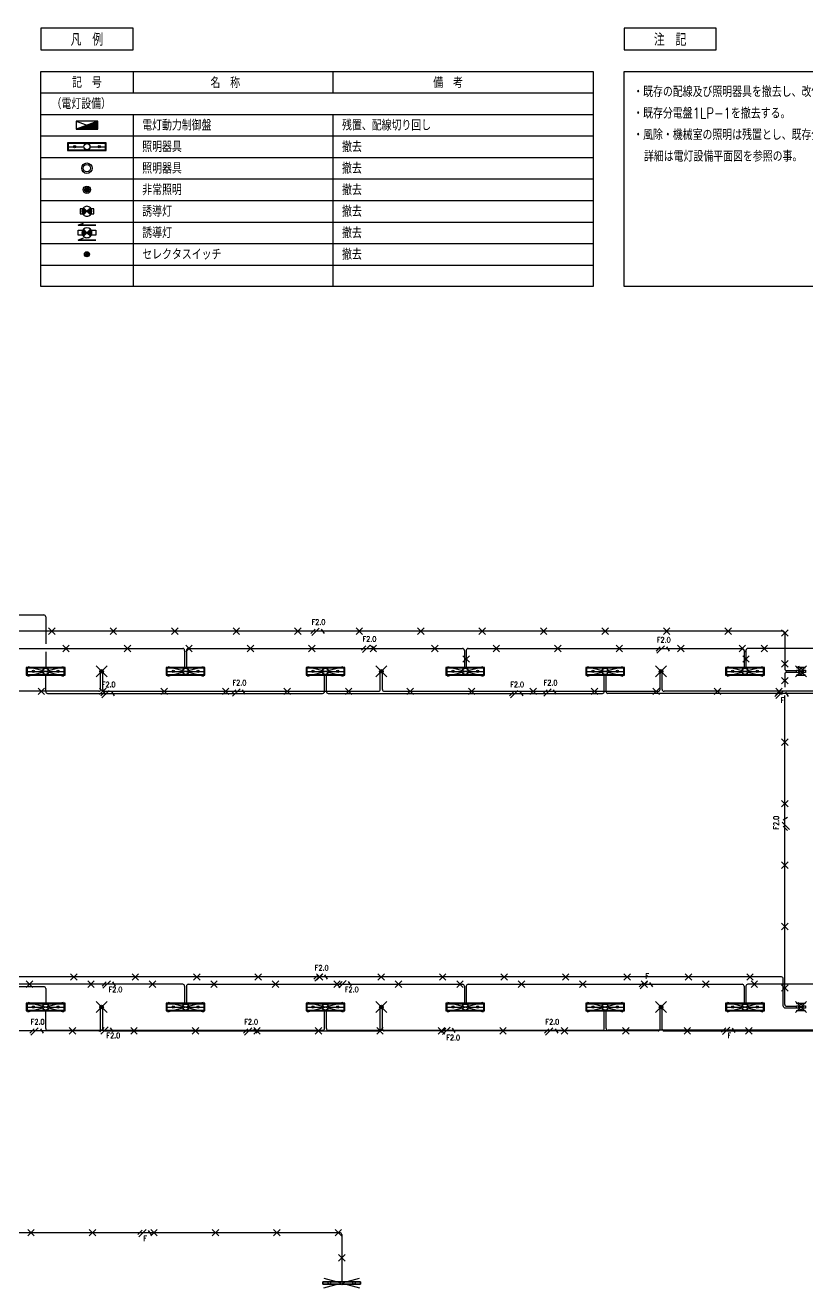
# Model space of a CAD drawing. Header units: millimetres. Extents: x 3925 to 82505, y 1454 to 57550.
# Drawn here: x 27809 to 53232, y 16487 to 57550 of the extents above; entities that cross this region are included whole.
import ezdxf
from ezdxf.enums import TextEntityAlignment as Align

# ---------------------------------------------------------------- set-up
doc = ezdxf.new("R2010")
doc.units = ezdxf.units.MM
doc.header["$LTSCALE"] = 0.2
doc.set_wipeout_variables(frame=1)
for name, color, linetype in [('1_シンボル', 2, 'Continuous'), ('1_撤去', 1, 'Continuous'), ('1_文字', 3, 'Continuous'), ('1_枠', 7, 'Continuous')]:
    doc.layers.add(name, color=color, linetype=linetype)
doc.styles.add('L', font='simplex.shx', dxfattribs={"width": 0.8, "bigfont": 'extfont2.shx'})
doc.styles.get("Standard").update_dxf_attribs({"font": 'simplex.shx', "width": 0.8, "bigfont": 'extfont2.shx'})

# ---------------------------------------------------------------- blocks, each defined once
blk = doc.blocks.new('B-電灯動力盤 A')
at = {"linetype": 'ByBlock'}
h = blk.add_hatch(dxfattribs=at)
h.set_pattern_fill('LINE', color=0, style=0)
h.set_pattern_definition([(0, (-9500, -23375), (0, 3.175), [])])
h.paths.add_polyline_path([(350, 250), (-350, 0), (350, 0)])
at = {"color": 0, "linetype": 'ByBlock', "lineweight": -2}
blk.add_line((-350, 250), (350, 0), dxfattribs=at)
at = {"color": 0, "linetype": 'ByBlock'}
for p, q in [((350, 250), (-350, 0)), ((350, 250), (-350, 250)), ((-350, 250), (-350, 0)), ((-350, 0), (350, 0)), ((350, 0), (350, 250))]:
    blk.add_line(p, q, dxfattribs=at)

msp = doc.modelspace()

# ---------------------------------------------------------------- linework, layer by layer
at = {"layer": '1_シンボル', "color": 7, "linetype": 'Continuous', "lineweight": -3}
for points in [[(18524, 38369), (28414, 38369)], [(28474, 38309), (28474, 37434)], [(52458, 37843), (24464, 37843)], [(37238, 37911), (37098, 37771)], [(37371, 37941), (37130, 37700)], [(37437, 37906), (37529, 37769)], [(52518, 37783), (52518, 36620)], [(39026, 37391), (38785, 37150)], [(18719, 37278), (32934, 37278)], [(28474, 37167), (28474, 36660)], [(32994, 37218), (32994, 36660)], [(33054, 37218), (33054, 36660)], [(33114, 37278), (42034, 37278)], [(38893, 37361), (38753, 37221)], [(39093, 37356), (39184, 37218)], [(42094, 37218), (42094, 36660)], [(42154, 37218), (42154, 36660)], [(42214, 37278), (51134, 37278)], [(48468, 37333), (48328, 37193)], [(48601, 37363), (48360, 37122)], [(48668, 37328), (48759, 37190)], [(51194, 37218), (51194, 36660)], [(51254, 37218), (51254, 36660)], [(60264, 37278), (51314, 37278)], [(30255, 36540), (30289, 36574)], [(30255, 36540), (30289, 36574)], [(30258, 36518), (30311, 36571)], [(30258, 36518), (30311, 36571)], [(30270, 36504), (30325, 36559)], [(30270, 36504), (30325, 36559)], [(39411, 36571), (39358, 36518), (39411, 36571)], [(39425, 36559), (39370, 36504), (39425, 36559)], [(48455, 36540), (48489, 36574)], [(48455, 36540), (48489, 36574)], [(48458, 36518), (48511, 36571), (48458, 36518)], [(48470, 36504), (48525, 36559)], [(48470, 36504), (48525, 36559)], [(52578, 36560), (52902, 36560)], [(52974, 36495), (52902, 36495), (52902, 36575), (52974, 36575)], [(52974, 36495), (52902, 36495), (52902, 36575), (52974, 36575)], [(52970, 36504), (52970, 36566)], [(52970, 36504), (52970, 36566)], [(53101, 36592), (53044, 36535), (52987, 36478), (53044, 36535), (52987, 36592), (53044, 36535), (53101, 36478)], [(52988, 36479), (52988, 36591)], [(52988, 36479), (52988, 36591)], [(53006, 36497), (53006, 36573)], [(53006, 36497), (53006, 36573)], [(53101, 36478), (53044, 36535), (53101, 36592)], [(53114, 36575), (53187, 36575), (53187, 36495), (53114, 36495)], [(53114, 36575), (53187, 36575), (53187, 36495), (53114, 36495)], [(27869, 36535), (28374, 36535)], [(28474, 35877), (28474, 36410)], [(28574, 36535), (29079, 36535)], [(30259, 35946), (30259, 36486)], [(30287, 36496), (30333, 36542)], [(30287, 36496), (30333, 36542)], [(30329, 35946), (30329, 36486)], [(32419, 36535), (32924, 36535)], [(33124, 36535), (33629, 36535)], [(36969, 36535), (37474, 36535)], [(37544, 35877), (37544, 36435)], [(37604, 35877), (37604, 36435)], [(37674, 36535), (38179, 36535)], [(39359, 35946), (39359, 36486)], [(39429, 35946), (39429, 36486)], [(41519, 36535), (42024, 36535)], [(42224, 36535), (42729, 36535)], [(46069, 36535), (46574, 36535)], [(46644, 35877), (46644, 36435)], [(46704, 35877), (46704, 36435)], [(46774, 36535), (47279, 36535)], [(48459, 35946), (48459, 36486)], [(48487, 36496), (48533, 36542)], [(48487, 36496), (48533, 36542)], [(48529, 35946), (48529, 36486)], [(50619, 36535), (51124, 36535)], [(51324, 36535), (51829, 36535)], [(52518, 36450), (52518, 36017)], [(52578, 36510), (52902, 36510)], [(30199, 35886), (23827, 35886)], [(28539, 35817), (37484, 35817)], [(30412, 35881), (30272, 35741)], [(30544, 35911), (30304, 35670)], [(30389, 35886), (39299, 35886)], [(30611, 35876), (30703, 35739)], [(34664, 35939), (34524, 35799)], [(34797, 35969), (34556, 35728)], [(34863, 35934), (34955, 35796)], [(37664, 35817), (46584, 35817)], [(39489, 35886), (45270, 35886), (48399, 35886)], [(43701, 35882), (43561, 35742)], [(43833, 35912), (43593, 35671)], [(43900, 35877), (43992, 35739)], [(44787, 35939), (44647, 35799)], [(44919, 35969), (44679, 35728)], [(44986, 35934), (45078, 35796)], [(55714, 35817), (46764, 35817)], [(58409, 35886), (48589, 35886)], [(52337, 35860), (52197, 35720)], [(52470, 35890), (52229, 35649)], [(52518, 25700), (52518, 35745)], [(52536, 35855), (52628, 35717)], [(52431, 31634), (52672, 31393)], [(52466, 31701), (52604, 31792)], [(52461, 31501), (52601, 31361)], [(37474, 26697), (37233, 26456)], [(32934, 26358), (23982, 26358)], [(52408, 26594), (24760, 26594)], [(30446, 26441), (30306, 26301)], [(30578, 26471), (30338, 26231)], [(30645, 26437), (30737, 26299)], [(32994, 26298), (32994, 25715)], [(33054, 26298), (33054, 25715)], [(33114, 26358), (42034, 26358)], [(37341, 26667), (37201, 26527)], [(37541, 26662), (37632, 26524)], [(38120, 26452), (37980, 26312)], [(38253, 26482), (38012, 26241)], [(38319, 26447), (38411, 26309)], [(42094, 26298), (42094, 25715)], [(42154, 26298), (42154, 25715)], [(42214, 26358), (51134, 26358)], [(47919, 26415), (47779, 26275)], [(48051, 26445), (47811, 26204)], [(48118, 26410), (48210, 26272)], [(51194, 26298), (51194, 25715)], [(51254, 26298), (51254, 25715)], [(60264, 26358), (51314, 26358)], [(52468, 25650), (52468, 26534)], [(28414, 26278), (24042, 26278)], [(28474, 26218), (28474, 25740)], [(27869, 25615), (28374, 25615)], [(28474, 24922), (28474, 25490)], [(28574, 25615), (29079, 25615)], [(30255, 25620), (30289, 25654)], [(30258, 25598), (30311, 25651)], [(30259, 24902), (30259, 25566)], [(30270, 25584), (30325, 25639)], [(30287, 25576), (30333, 25622)], [(30329, 24902), (30329, 25566)], [(32419, 25615), (32924, 25615)], [(33124, 25615), (33629, 25615)], [(36969, 25615), (37474, 25615)], [(37544, 24922), (37544, 25490)], [(37604, 24922), (37604, 25490)], [(37674, 25615), (38179, 25615)], [(39355, 25620), (39389, 25654)], [(39358, 25598), (39411, 25651)], [(39359, 24902), (39359, 25566)], [(39370, 25584), (39425, 25639)], [(39387, 25576), (39433, 25622)], [(39429, 24902), (39429, 25566)], [(41519, 25615), (42024, 25615)], [(42224, 25615), (42729, 25615)], [(46069, 25615), (46574, 25615)], [(46644, 24922), (46644, 25490)], [(46704, 24922), (46704, 25490)], [(46774, 25615), (47279, 25615)], [(48455, 25620), (48489, 25654)], [(48458, 25598), (48511, 25651)], [(48459, 24902), (48459, 25566)], [(48470, 25584), (48525, 25639)], [(48487, 25576), (48533, 25622)], [(48529, 24902), (48529, 25566)], [(50619, 25615), (51124, 25615)], [(51324, 25615), (51829, 25615)], [(52528, 25590), (52902, 25590)], [(52578, 25640), (52902, 25640)], [(53187, 25737), (52902, 25737), (52986, 25768)], [(52974, 25575), (52902, 25575), (52902, 25655), (52974, 25655)], [(53187, 25494), (52902, 25494), (52986, 25525)], [(52970, 25584), (52970, 25646)], [(52987, 25558), (53044, 25615), (52987, 25672)], [(52988, 25559), (52988, 25671)], [(53006, 25577), (53006, 25653)], [(53024, 25595), (53024, 25635)], [(53042, 25613), (53042, 25617)], [(53101, 25558), (53044, 25615), (53101, 25672)], [(53060, 25599), (53060, 25631)], [(53078, 25581), (53078, 25649)], [(53096, 25563), (53096, 25667)], [(53114, 25655), (53187, 25655), (53187, 25575), (53114, 25575)], [(53114, 25575), (53114, 25654)], [(30199, 24842), (24968, 24842)], [(28101, 24910), (27961, 24770)], [(28234, 24940), (27993, 24699)], [(28300, 24905), (28392, 24767)], [(28534, 24862), (37484, 24862)], [(30375, 24948), (30235, 24808)], [(30508, 24978), (30267, 24737)], [(30389, 24842), (39299, 24842)], [(30575, 24943), (30666, 24805)], [(35047, 24910), (34907, 24770)], [(35180, 24940), (34939, 24699)], [(35246, 24905), (35338, 24767)], [(37664, 24862), (46584, 24862)], [(48399, 24842), (39489, 24842)], [(41495, 24930), (41355, 24790)], [(41628, 24960), (41387, 24719)], [(41694, 24925), (41786, 24788)], [(44844, 24910), (44704, 24770)], [(44977, 24940), (44736, 24699)], [(45043, 24905), (45135, 24767)], [(55709, 24862), (46764, 24862)], [(48589, 24842), (58444, 24842)], [(50601, 24936), (50461, 24796)], [(50734, 24966), (50493, 24725)], [(50801, 24931), (50892, 24793)], [(38046, 18277), (23696, 18277)], [(31609, 18355), (31469, 18215)], [(31741, 18385), (31500, 18144)], [(31808, 18350), (31900, 18212)], [(38106, 18217), (38106, 16699)]]:
    msp.add_lwpolyline(points, dxfattribs=at)
for points in [[(28474, 38309, 0.414214), (28414, 38369)], [(52518, 37783, 0.414214), (52458, 37843)], [(32994, 37218, 0.414214), (32934, 37278)], [(33114, 37278, 0.414214), (33054, 37218)], [(42094, 37218, 0.414214), (42034, 37278)], [(42214, 37278, 0.414214), (42154, 37218)], [(51194, 37218, 0.414214), (51134, 37278)], [(51314, 37278, 0.414214), (51254, 37218)], [(52518, 36620, 0.414214), (52578, 36560)], [(52578, 36510, 0.414214), (52518, 36450)], [(28474, 35877, 0.414214), (28534, 35817)], [(30199, 35886, 0.414214), (30259, 35946)], [(30329, 35946, 0.414214), (30389, 35886)], [(37484, 35817, 0.414214), (37544, 35877)], [(37604, 35877, 0.414214), (37664, 35817)], [(39299, 35886, 0.414214), (39359, 35946)], [(39429, 35946, 0.414214), (39489, 35886)], [(46584, 35817, 0.414214), (46644, 35877)], [(46704, 35877, 0.414214), (46764, 35817)], [(48399, 35886, 0.414214), (48459, 35946)], [(48529, 35946, 0.414214), (48589, 35886)], [(32994, 26298, 0.414214), (32934, 26358)], [(33114, 26358, 0.414214), (33054, 26298)], [(42094, 26298, 0.414214), (42034, 26358)], [(42214, 26358, 0.414214), (42154, 26298)], [(51194, 26298, 0.414214), (51134, 26358)], [(51314, 26358, 0.414214), (51254, 26298)], [(52468, 26534, 0.414214), (52408, 26594)], [(28474, 26218, 0.414214), (28414, 26278)], [(52468, 25650, 0.414214), (52528, 25590)], [(52518, 25700, 0.414214), (52578, 25640)], [(28474, 24922, 0.414214), (28534, 24862)], [(30199, 24842, 0.414214), (30259, 24902)], [(30329, 24902, 0.414214), (30389, 24842)], [(37484, 24862, 0.414214), (37544, 24922)], [(37604, 24922, 0.414214), (37664, 24862)], [(39299, 24842, 0.414214), (39359, 24902)], [(39429, 24902, 0.414214), (39489, 24842)], [(46584, 24862, 0.414214), (46644, 24922)], [(46704, 24922, 0.414214), (46764, 24862)], [(48399, 24842, 0.414214), (48459, 24902)], [(48529, 24902, 0.414214), (48589, 24842)], [(38106, 18217, 0.414214), (38046, 18277)]]:
    msp.add_lwpolyline(points, format="xyb", dxfattribs=at)
for points in [[(27844, 36410), (29104, 36410), (29104, 36660), (27844, 36660)], [(29079, 36635), (27869, 36635), (27869, 36435), (29079, 36435)], [(32394, 36410), (33654, 36410), (33654, 36660), (32394, 36660)], [(32419, 36435), (33629, 36435), (33629, 36635), (32419, 36635)], [(36944, 36410), (38204, 36410), (38204, 36660), (36944, 36660)], [(38179, 36635), (36969, 36635), (36969, 36435), (38179, 36435)], [(39389, 36574), (39355, 36540)], [(41494, 36410), (42754, 36410), (42754, 36660), (41494, 36660)], [(42729, 36635), (41519, 36635), (41519, 36435), (42729, 36435)], [(46044, 36410), (47304, 36410), (47304, 36660), (46044, 36660)], [(47279, 36635), (46069, 36635), (46069, 36435), (47279, 36435)], [(50594, 36410), (51854, 36410), (51854, 36660), (50594, 36660)], [(51829, 36635), (50619, 36635), (50619, 36435), (51829, 36435)], [(52986, 36688), (52902, 36657), (53187, 36657), (52902, 36657)], [(53024, 36555), (53024, 36515)], [(53060, 36551), (53060, 36519)], [(53078, 36569), (53078, 36501)], [(53096, 36587), (53096, 36483)], [(53114, 36574), (53114, 36495)], [(39433, 36542), (39387, 36496)], [(52986, 36445), (52902, 36414), (53187, 36414), (52902, 36414)], [(53042, 36537), (53042, 36533)], [(27844, 25490), (29104, 25490), (29104, 25740), (27844, 25740)], [(27869, 25515), (29079, 25515), (29079, 25715), (27869, 25715)], [(32394, 25490), (33654, 25490), (33654, 25740), (32394, 25740)], [(33629, 25715), (32419, 25715), (32419, 25515), (33629, 25515)], [(36944, 25490), (38204, 25490), (38204, 25740), (36944, 25740)], [(38179, 25715), (36969, 25715), (36969, 25515), (38179, 25515)], [(41494, 25490), (42754, 25490), (42754, 25740), (41494, 25740)], [(42729, 25715), (41519, 25715), (41519, 25515), (42729, 25515)], [(46044, 25490), (47304, 25490), (47304, 25740), (46044, 25740)], [(47279, 25715), (46069, 25715), (46069, 25515), (47279, 25515)], [(50594, 25490), (51854, 25490), (51854, 25740), (50594, 25740)], [(50619, 25515), (51829, 25515), (51829, 25715), (50619, 25715)], [(37492, 16676), (38060, 16676), (37492, 16676), (37492, 16607), (38060, 16607), (37492, 16607)], [(38152, 16676), (38720, 16676), (38720, 16607), (38152, 16607), (38720, 16607), (38720, 16676)]]:
    msp.add_lwpolyline(points, close=True, dxfattribs=at)
for points in [[(53101, 36478, 0.414214), (53101, 36592, 0.414213), (52987, 36592, 0.414214), (52987, 36478, 0.414213)], [(53101, 36478, 0.414214), (53101, 36592, 0.414213), (52987, 36592, 0.414214), (52987, 36478, 0.414214)], [(53101, 25558, 0.414214), (53101, 25672, 0.414213), (52987, 25672, 0.414214), (52987, 25558, 0.414214)]]:
    msp.add_lwpolyline(points, format="xyb", close=True, dxfattribs=at)
for centre, radius in [((28074, 36535), 38.4), ((28474, 36535), 100), ((28874, 36535), 38.4), ((30294, 36535), 60), ((30294, 36535), 60), ((30294, 36535), 39.4), ((30294, 36535), 39.4), ((32624, 36535), 38.4), ((33024, 36535), 100), ((33424, 36535), 38.4), ((37174, 36535), 38.4), ((37574, 36535), 100), ((37974, 36535), 38.4), ((39394, 36535), 60), ((39394, 36535), 60), ((39394, 36535), 39.4), ((39394, 36535), 39.4), ((41724, 36535), 38.4), ((42124, 36535), 100), ((42524, 36535), 38.4), ((46274, 36535), 38.4), ((46674, 36535), 100), ((47074, 36535), 38.4), ((48494, 36535), 60), ((48494, 36535), 60), ((48494, 36535), 39.4), ((48494, 36535), 39.4), ((50824, 36535), 38.4), ((51224, 36535), 100), ((51624, 36535), 38.4), ((28074, 25615), 38.4), ((28474, 25615), 100), ((28874, 25615), 38.4), ((30294, 25615), 60), ((30294, 25615), 39.4), ((32624, 25615), 38.4), ((33024, 25615), 100), ((33424, 25615), 38.4), ((37174, 25615), 38.4), ((37574, 25615), 100), ((37974, 25615), 38.4), ((39394, 25615), 60), ((39394, 25615), 39.4), ((41724, 25615), 38.4), ((42124, 25615), 100), ((42524, 25615), 38.4), ((46274, 25615), 38.4), ((46674, 25615), 100), ((47074, 25615), 38.4), ((48494, 25615), 60), ((48494, 25615), 39.4), ((50824, 25615), 38.4), ((51224, 25615), 100), ((51624, 25615), 38.4), ((37706, 16642), 38.4), ((37706, 16642), 38.4), ((38106, 16642), 57.5), ((38106, 16642), 57.5), ((38506, 16642), 38.4), ((38506, 16642), 38.4)]:
    msp.add_circle(centre, radius, dxfattribs=at)
at = {"layer": '1_撤去'}
for p, q in [((28782, 37949), (28570, 37737)), ((28570, 37949), (28782, 37737)), ((30782, 37949), (30570, 37737)), ((30570, 37949), (30782, 37737)), ((32782, 37949), (32570, 37737)), ((32570, 37949), (32782, 37737)), ((34782, 37949), (34570, 37737)), ((34570, 37949), (34782, 37737)), ((36782, 37949), (36570, 37737)), ((36570, 37949), (36782, 37737)), ((38782, 37949), (38570, 37737)), ((38570, 37949), (38782, 37737)), ((40782, 37949), (40570, 37737)), ((40570, 37949), (40782, 37737)), ((42782, 37949), (42570, 37737)), ((42570, 37949), (42782, 37737)), ((44782, 37949), (44570, 37737)), ((44570, 37949), (44782, 37737)), ((46782, 37949), (46570, 37737)), ((46570, 37949), (46782, 37737)), ((48782, 37949), (48570, 37737)), ((48570, 37949), (48782, 37737)), ((50782, 37949), (50570, 37737)), ((50570, 37949), (50782, 37737)), ((52624, 37889), (52412, 37677)), ((52412, 37889), (52624, 37677)), ((29240, 37384), (29028, 37172)), ((29028, 37384), (29240, 37172)), ((31240, 37384), (31028, 37172)), ((31028, 37384), (31240, 37172)), ((33240, 37384), (33028, 37172)), ((33028, 37384), (33240, 37172)), ((35240, 37384), (35028, 37172)), ((35028, 37384), (35240, 37172)), ((37240, 37384), (37028, 37172)), ((37028, 37384), (37240, 37172)), ((39240, 37384), (39028, 37172)), ((39028, 37384), (39240, 37172)), ((41240, 37384), (41028, 37172)), ((41028, 37384), (41240, 37172)), ((43240, 37384), (43028, 37172)), ((43028, 37384), (43240, 37172)), ((45240, 37384), (45028, 37172)), ((45028, 37384), (45240, 37172)), ((47240, 37384), (47028, 37172)), ((47028, 37384), (47240, 37172)), ((49240, 37384), (49028, 37172)), ((49028, 37384), (49240, 37172)), ((51240, 37384), (51028, 37172)), ((51028, 37384), (51240, 37172)), ((51956, 37384), (51744, 37172)), ((51744, 37384), (51956, 37172)), ((42260, 37045), (42048, 36833)), ((42048, 37045), (42260, 36833)), ((51360, 37045), (51148, 36833)), ((51148, 37045), (51360, 36833)), ((27894, 36690), (29054, 36380)), ((27894, 36380), (29054, 36690)), ((30471, 36712), (30117, 36358)), ((30117, 36712), (30471, 36358)), ((32444, 36690), (33604, 36380)), ((32444, 36380), (33604, 36690)), ((36994, 36690), (38154, 36380)), ((36994, 36380), (38154, 36690)), ((39571, 36712), (39217, 36358)), ((39217, 36712), (39571, 36358)), ((41544, 36690), (42704, 36380)), ((41544, 36380), (42704, 36690)), ((46094, 36690), (47254, 36380)), ((46094, 36380), (47254, 36690)), ((48671, 36712), (48317, 36358)), ((48317, 36712), (48671, 36358)), ((50644, 36690), (51804, 36380)), ((50644, 36380), (51804, 36690)), ((52624, 36886), (52412, 36674)), ((52412, 36886), (52624, 36674)), ((53221, 36712), (52867, 36358)), ((52867, 36712), (53221, 36358)), ((52624, 36340), (52412, 36128)), ((52412, 36340), (52624, 36128)), ((28437, 35992), (28224, 35780)), ((28224, 35992), (28437, 35780)), ((30437, 35992), (30224, 35780)), ((30224, 35992), (30437, 35780)), ((32437, 35992), (32224, 35780)), ((32224, 35992), (32437, 35780)), ((34437, 35992), (34224, 35780)), ((34224, 35992), (34437, 35780)), ((36437, 35992), (36224, 35780)), ((36224, 35992), (36437, 35780)), ((38437, 35992), (38224, 35780)), ((38224, 35992), (38437, 35780)), ((40437, 35992), (40224, 35780)), ((40224, 35992), (40437, 35780)), ((42437, 35992), (42224, 35780)), ((42224, 35992), (42437, 35780)), ((44437, 35992), (44224, 35780)), ((44224, 35992), (44437, 35780)), ((46437, 35992), (46224, 35780)), ((46224, 35992), (46437, 35780)), ((48437, 35992), (48224, 35780)), ((48224, 35992), (48437, 35780)), ((50437, 35992), (50224, 35780)), ((50224, 35992), (50437, 35780)), ((52437, 35992), (52224, 35780)), ((52224, 35992), (52437, 35780)), ((52624, 34340), (52412, 34128)), ((52412, 34340), (52624, 34128)), ((52624, 32340), (52412, 32128)), ((52412, 32340), (52624, 32128)), ((52624, 30340), (52412, 30128)), ((52412, 30340), (52624, 30128)), ((52624, 28340), (52412, 28128)), ((52412, 28340), (52624, 28128)), ((29494, 26700), (29282, 26488)), ((29282, 26700), (29494, 26488)), ((31494, 26700), (31282, 26488)), ((31282, 26700), (31494, 26488)), ((33494, 26700), (33282, 26488)), ((33282, 26700), (33494, 26488)), ((35494, 26700), (35282, 26488)), ((35282, 26700), (35494, 26488)), ((37494, 26700), (37282, 26488)), ((37282, 26700), (37494, 26488)), ((39494, 26700), (39282, 26488)), ((39282, 26700), (39494, 26488)), ((41494, 26700), (41282, 26488)), ((41282, 26700), (41494, 26488)), ((43494, 26700), (43282, 26488)), ((43282, 26700), (43494, 26488)), ((45494, 26700), (45282, 26488)), ((45282, 26700), (45494, 26488)), ((47494, 26700), (47282, 26488)), ((47282, 26700), (47494, 26488)), ((49494, 26700), (49282, 26488)), ((49282, 26700), (49494, 26488)), ((51494, 26700), (51282, 26488)), ((51282, 26700), (51494, 26488)), ((28056, 26464), (27844, 26252)), ((27844, 26464), (28056, 26252)), ((30056, 26464), (29844, 26252)), ((29844, 26464), (30056, 26252)), ((32056, 26464), (31844, 26252)), ((31844, 26464), (32056, 26252)), ((34056, 26464), (33844, 26252)), ((33844, 26464), (34056, 26252)), ((36056, 26464), (35844, 26252)), ((35844, 26464), (36056, 26252)), ((38056, 26464), (37844, 26252)), ((37844, 26464), (38056, 26252)), ((40056, 26464), (39844, 26252)), ((39844, 26464), (40056, 26252)), ((42056, 26464), (41844, 26252)), ((41844, 26464), (42056, 26252)), ((44056, 26464), (43844, 26252)), ((43844, 26464), (44056, 26252)), ((46056, 26464), (45844, 26252)), ((45844, 26464), (46056, 26252)), ((48056, 26464), (47844, 26252)), ((47844, 26464), (48056, 26252)), ((50056, 26464), (49844, 26252)), ((49844, 26464), (50056, 26252)), ((51634, 26464), (51422, 26252)), ((51422, 26464), (51634, 26252)), ((52624, 26340), (52412, 26128)), ((52412, 26340), (52624, 26128)), ((27894, 25770), (29054, 25460)), ((27894, 25460), (29054, 25770)), ((30471, 25792), (30117, 25438)), ((30117, 25792), (30471, 25438)), ((32444, 25770), (33604, 25460)), ((32444, 25460), (33604, 25770)), ((36994, 25770), (38154, 25460)), ((36994, 25460), (38154, 25770)), ((39571, 25792), (39217, 25438)), ((39217, 25792), (39571, 25438)), ((41544, 25770), (42704, 25460)), ((41544, 25460), (42704, 25770)), ((46094, 25770), (47254, 25460)), ((46094, 25460), (47254, 25770)), ((48671, 25792), (48317, 25438)), ((48317, 25792), (48671, 25438)), ((50644, 25770), (51804, 25460)), ((50644, 25460), (51804, 25770)), ((53219, 25794), (52865, 25440)), ((52865, 25794), (53219, 25440)), ((29455, 24948), (29243, 24736)), ((29243, 24948), (29455, 24736)), ((31455, 24948), (31243, 24736)), ((31243, 24948), (31455, 24736)), ((33455, 24948), (33243, 24736)), ((33243, 24948), (33455, 24736)), ((35455, 24948), (35243, 24736)), ((35243, 24948), (35455, 24736)), ((37455, 24948), (37243, 24736)), ((37243, 24948), (37455, 24736)), ((39455, 24948), (39243, 24736)), ((39243, 24948), (39455, 24736)), ((41455, 24948), (41243, 24736)), ((41243, 24948), (41455, 24736)), ((43455, 24948), (43243, 24736)), ((43243, 24948), (43455, 24736)), ((45455, 24948), (45243, 24736)), ((45243, 24948), (45455, 24736)), ((47455, 24948), (47243, 24736)), ((47243, 24948), (47455, 24736)), ((49455, 24948), (49243, 24736)), ((49243, 24948), (49455, 24736)), ((51455, 24948), (51243, 24736)), ((51243, 24948), (51455, 24736)), ((28102, 18383), (27890, 18171)), ((27890, 18383), (28102, 18171)), ((30102, 18383), (29890, 18171)), ((29890, 18383), (30102, 18171)), ((32102, 18383), (31890, 18171)), ((31890, 18383), (32102, 18171)), ((34102, 18383), (33890, 18171)), ((33890, 18383), (34102, 18171)), ((36102, 18383), (35890, 18171)), ((35890, 18383), (36102, 18171)), ((38102, 18383), (37890, 18171)), ((37890, 18383), (38102, 18171)), ((38212, 17564), (38000, 17352)), ((38000, 17564), (38212, 17352)), ((37526, 16797), (38686, 16487)), ((37526, 16487), (38686, 16797))]:
    msp.add_line(p, q, dxfattribs=at)

# ---------------------------------------------------------------- texts
at = {"layer": '1_シンボル', "color": 7, "linetype": 'Continuous', "lineweight": -3, "width": 0.8}
for s, height, p in [('F2.0', 172.9, (37126, 38000)), ('F2.0', 172.9, (38781, 37449)), ('F2.0', 172.9, (48356, 37421)), ('F2.0', 172.9, (30299, 35970)), ('F2.0', 172.9, (34552, 36027)), ('F2.0', 172.9, (43588, 35970)), ('F2.0', 172.9, (44674, 36027)), ('F', 173, (52386, 35456)), ('F2.0', 172.9, (37229, 26755)), ('F', 173, (47981, 26487)), ('F2.0', 172.9, (30522, 26047)), ('F2.0', 172.9, (38207, 26052)), ('F2.0', 172.9, (27989, 24998)), ('F2.0', 172.9, (34935, 24998)), ('F2.0', 172.9, (44732, 24998)), ('F2.0', 172.9, (30451, 24554)), ('F2.0', 172.9, (41507, 24483)), ('F', 173, (50655, 24557)), ('F', 173, (31654, 17954))]:
    msp.add_text(s, height=height, dxfattribs=at).set_placement(p, align=Align.BOTTOM_LEFT)
msp.add_text('F2.0', height=172.9, rotation=90, dxfattribs=at).set_placement((52373, 31389), align=Align.BOTTOM_LEFT)

# ---------------------------------------------------------------- wipeouts: each hides what was drawn before it
msp.add_wipeout([(28215, 57550), (64386, 57550), (64386, 48950), (28215, 48950)])

# ---------------------------------------------------------------- next in the draw order: linework, layer by layer
at = {"layer": '1_シンボル', "color": 7, "linetype": 'Continuous', "lineweight": -3}
for points in [[(29185, 53475), (30445, 53475), (30445, 53725), (29185, 53725)], [(29210, 53500), (30420, 53500), (30420, 53700), (29210, 53700)], [(29698, 51105), (29530, 51044), (30100, 51044), (29530, 51044)], [(29698, 50620), (29530, 50559), (30100, 50559), (29530, 50559)], [(29775, 50840), (29775, 50760)], [(29811, 50804), (29811, 50796)], [(29847, 50832), (29847, 50768)], [(29883, 50868), (29883, 50732)], [(29919, 50904), (29919, 50696)], [(29955, 50879), (29955, 50721)]]:
    msp.add_lwpolyline(points, close=True, dxfattribs=at)
for points in [[(29210, 53600), (29715, 53600)], [(29915, 53600), (30420, 53600)], [(29737, 52211), (29804, 52278)], [(29744, 52167), (29848, 52271)], [(29766, 52138), (29877, 52249)], [(29801, 52122), (29893, 52214)], [(29676, 51580), (29595, 51580), (29595, 51420), (29676, 51420)], [(29675, 51421), (29675, 51579)], [(29701, 51614), (29815, 51500), (29929, 51386)], [(29701, 51386), (29815, 51500), (29929, 51614)], [(29711, 51396), (29711, 51604)], [(29747, 51432), (29747, 51568)], [(29783, 51468), (29783, 51532)], [(29819, 51496), (29819, 51504)], [(29855, 51460), (29855, 51540)], [(29891, 51424), (29891, 51576)], [(29927, 51388), (29927, 51612)], [(29954, 51420), (30035, 51420), (30035, 51580), (29954, 51580)], [(29963, 51438), (29963, 51562)], [(29676, 50720), (29530, 50720), (29530, 50880), (29676, 50880)], [(29676, 50720), (29530, 50720), (29530, 50880), (29676, 50880)], [(29667, 50738), (29667, 50862)], [(29667, 50738), (29667, 50862)], [(29929, 50914), (29815, 50800), (29701, 50686), (29815, 50800), (29701, 50914), (29815, 50800), (29929, 50686)], [(29703, 50688), (29703, 50912)], [(29703, 50688), (29703, 50912)], [(29739, 50724), (29739, 50876)], [(29739, 50724), (29739, 50876)], [(29929, 50686), (29815, 50800), (29929, 50914)], [(29954, 50880), (30100, 50880), (30100, 50720), (29954, 50720)], [(29954, 50880), (30100, 50880), (30100, 50720), (29954, 50720)], [(29733, 50100), (29897, 50100)], [(29733, 50100), (29897, 50100)], [(29757, 50158), (29873, 50042)], [(29873, 50158), (29757, 50042)], [(29757, 50158), (29873, 50042)], [(29873, 50158), (29757, 50042)], [(29815, 50182), (29815, 50018)], [(29815, 50182), (29815, 50018)]]:
    msp.add_lwpolyline(points, dxfattribs=at)
msp.add_lwpolyline([(29929, 51386, 0.414213), (29929, 51614, 0.414214), (29701, 51614, 0.414213), (29701, 51386, 0.414214), (29929, 51386)], format="xyb", dxfattribs=at)
for points in [[(29929, 50686, 0.414214), (29929, 50914, 0.414213), (29701, 50914, 0.414214), (29701, 50686, 0.414213)], [(29929, 50686, 0.414214), (29929, 50914, 0.414213), (29701, 50914, 0.414214), (29701, 50686, 0.414214)]]:
    msp.add_lwpolyline(points, format="xyb", close=True, dxfattribs=at)
for centre, radius in [((29415, 53600), 38.4), ((29815, 53600), 100), ((30215, 53600), 38.4), ((29815, 52900), 170), ((29815, 52900), 170), ((29815, 52900), 120), ((29815, 52900), 120), ((29815, 52200), 120), ((29815, 52200), 78.9), ((29815, 50100), 81.5), ((29815, 50100), 81.5)]:
    msp.add_circle(centre, radius, dxfattribs=at)
at = {"layer": '1_枠', "color": 3, "lineweight": -3}
for p, q in [((31315, 56050), (31315, 55350)), ((37815, 56050), (37815, 55350)), ((31315, 54650), (31315, 49050)), ((37815, 54650), (37815, 49050))]:
    msp.add_line(p, q, dxfattribs=at)
at = {"layer": '1_枠', "lineweight": -3}
for p, q in [((28315, 55350), (46287, 55350)), ((28315, 54650), (46287, 54650)), ((28315, 53950), (46287, 53950)), ((28315, 53250), (46287, 53250)), ((28315, 52550), (46287, 52550)), ((28315, 51850), (46287, 51850)), ((28315, 51150), (46287, 51150)), ((28315, 50450), (46287, 50450)), ((28315, 49750), (46287, 49750))]:
    msp.add_line(p, q, dxfattribs=at)
at = {"layer": '1_枠', "color": 2, "lineweight": -3}
for points in [[(28315, 56750), (31315, 56750), (31315, 57450), (28315, 57450)], [(47287, 56750), (50287, 56750), (50287, 57450), (47287, 57450)], [(28315, 49050), (28315, 56050), (46287, 56050), (46287, 49050), (28315, 49050)], [(64286, 49050), (47287, 49050), (47287, 56050), (64286, 56050)]]:
    msp.add_lwpolyline(points, close=True, dxfattribs=at)

# ---------------------------------------------------------------- next in the draw order: block references
at = {"layer": '1_シンボル', "linetype": 'Continuous'}
msp.add_blockref('B-電灯動力盤 A', (29815, 54175), dxfattribs=at)

# ---------------------------------------------------------------- next in the draw order: texts
at = {"layer": '1_文字', "lineweight": -3, "style": 'L', "width": 0.8}
for s, p in [('凡\u3000例', (29815, 57100)), ('注\u3000記', (48787, 57100))]:
    msp.add_text(s, height=400, dxfattribs=at).set_placement(p, align=Align.MIDDLE)
at = {"layer": '1_文字', "lineweight": -3, "width": 0.8}
for s, p in [('記\u3000号', (29815, 55700)), ('名\u3000称', (34315, 55700)), ('備\u3000考', (41565, 55700))]:
    msp.add_text(s, height=350, dxfattribs=at).set_placement(p, align=Align.MIDDLE)
for s, p in [('・既存の配線及び照明器具を撤去し、改修工事に伴いLED照明器具を取付ける。', (47587, 55215)), ('（電灯設備）', (28665, 54825)), ('・既存分電盤1LP-1を撤去する。', (47587, 54515)), ('電灯動力制御盤', (31615, 54125)), ('残置、配線切り回し', (38115, 54125)), ('・風除・機械室の照明は残置とし、既存分電盤1LP-1より離線し、新設分電盤L-1-1へ接続する。', (47587, 53815)), ('照明器具', (31615, 53425)), ('撤去', (38115, 53425)), ('詳細は電灯設備平面図を参照の事。', (47937, 53115)), ('照明器具', (31615, 52725)), ('撤去', (38115, 52725)), ('非常照明', (31615, 52025)), ('撤去', (38115, 52025)), ('誘導灯', (31615, 51325)), ('撤去', (38115, 51325)), ('誘導灯', (31615, 50625)), ('撤去', (38115, 50625)), ('セレクタスイッチ', (31615, 49925)), ('撤去', (38115, 49925))]:
    msp.add_text(s, height=350, dxfattribs=at).set_placement(p)

doc.saveas('drawing.dxf')
